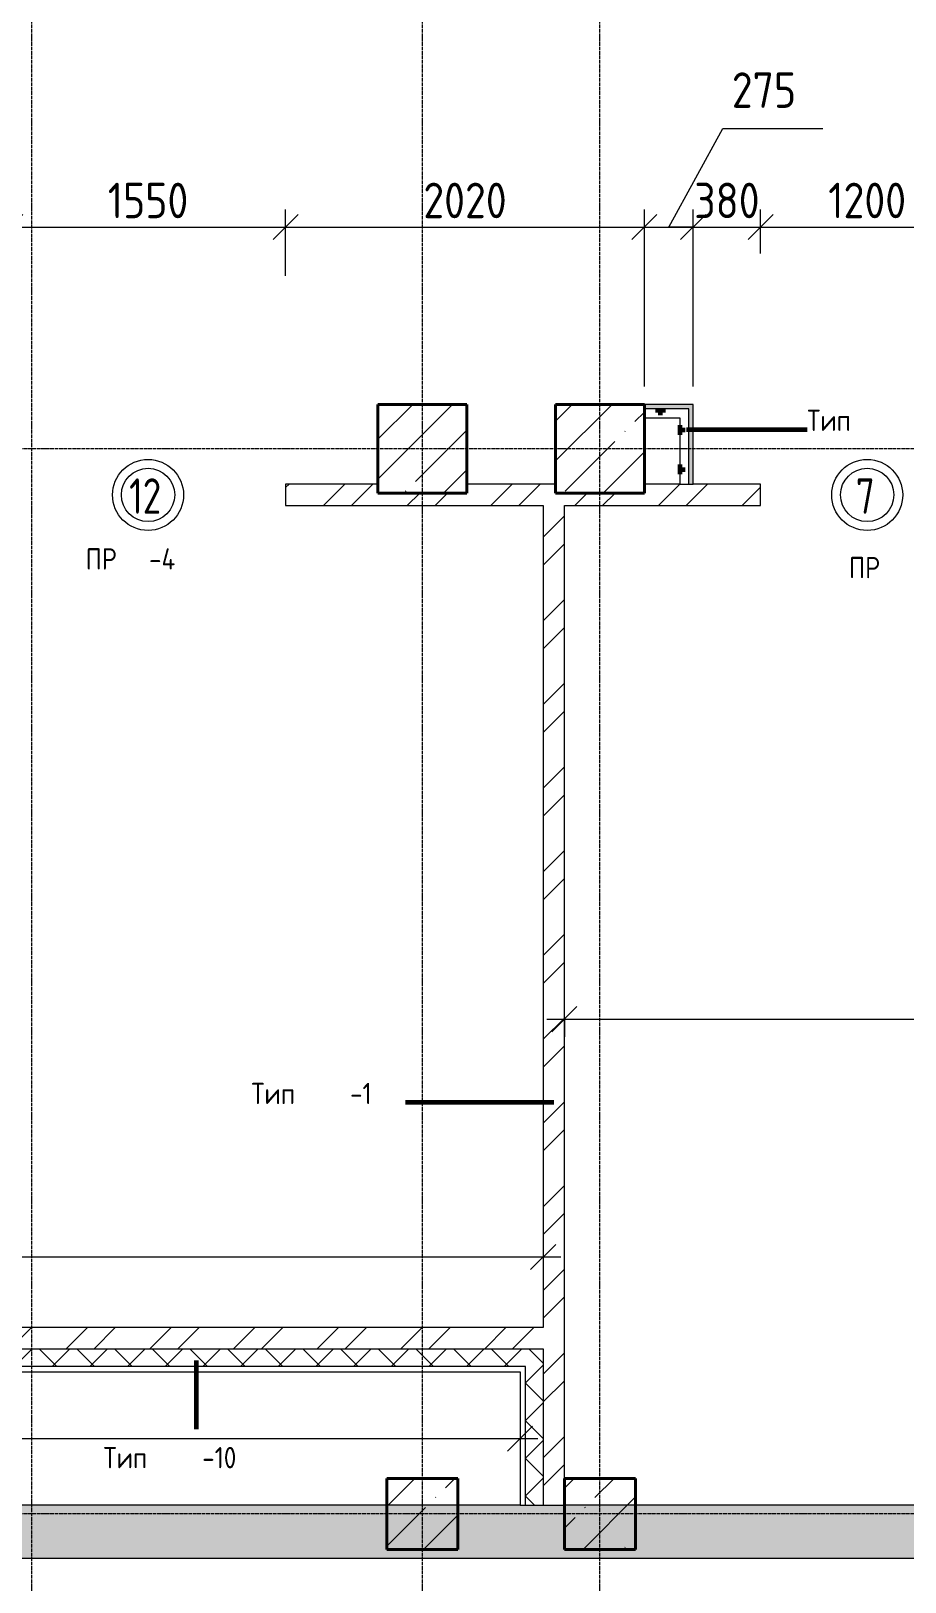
# Model space of a CAD drawing. Header units: millimetres. Extents: x -60946 to 138510, y -262288 to 24501.
# Drawn here: x 12596 to 17518, y -7378 to 1358 of the extents above; entities that cross this region are included whole.
import ezdxf

# ---------------------------------------------------------------- set-up
doc = ezdxf.new("R2010")
doc.units = ezdxf.units.MM
doc.linetypes.add('ADSK_Линия сетки', pattern=[25, 20, -2.5, 0, -2.5])
for name, color, linetype, lineweight in [('0) 1 вып перегородка', 7, 'Continuous', 60), ('2)Тип-5', 1, 'Continuous', 60), ('Марки', 7, 'Continuous', 20), ('Марки дверей', 7, 'Continuous', 20), ('Несущие колонны', 7, 'Continuous', 18), ('Оси', 7, 'Continuous', 9), ('Размеры', 7, 'Continuous', 9), ('Стены внутренние', 7, 'Continuous', 18), ('Стены наружные', 7, 'Continuous', 18), ('Стены штриховка', 7, 'Continuous', 9)]:
    doc.layers.add(name, color=color, linetype=linetype, lineweight=lineweight)
doc.styles.add('GOST Common_3', font='', dxfattribs={"width": 0.9, "height": 200})
doc.styles.add('GOST Common_9', font='', dxfattribs={"width": 0.9, "height": 120})
doc.styles.add('GOST Common_B', font='', dxfattribs={"width": 0.8, "height": 200})
doc.styles.get('GOST Common_3').set_extended_font_data('GOST Common')
doc.styles.get('GOST Common_9').set_extended_font_data('GOST Common')
doc.styles.get('GOST Common_B').set_extended_font_data('GOST Common', bold=True)
doc.dimstyles.new('ADSK_Основной_2_0', dxfattribs={"dimscale": 304.8, "dimtxt": 201.142999, "dimasz": 0.463911, "dimexe": 0.328084, "dimexo": 0.328084, "dimgap": 0.164042, "dimtad": 1, "dimdec": 3, "dimrnd": 0.001, "dimdsep": 46, "dimtxsty": 'GOST Common_3', "dimblk1": 'OBLIQUE', "dimblk2": 'OBLIQUE', "dimsah": 1, "dimcen": 0.09, "dimdle": 0.328084, "dimazin": 2, "dimtfac": 1, "dimtdec": 4, "dimtix": 1, "dimtmove": 0, "dimatfit": 3, "dimfxl": 1, "dimtvp": 1, "dimtolj": 1, "dimtzin": 0, "dimlwd": 20, "dimlwe": 20, "dimarcsym": 2})
doc.dimstyles.new('ADSK_Основной_2_0_1', dxfattribs={"dimscale": 304.8, "dimtxt": 201.142999, "dimasz": 0.463911, "dimexe": 0.328084, "dimexo": 0.328084, "dimgap": 0.164042, "dimtad": 1, "dimdec": 3, "dimrnd": 0.001, "dimdsep": 46, "dimtxsty": 'GOST Common_3', "dimblk1": 'OBLIQUE', "dimblk2": 'OBLIQUE', "dimsah": 1, "dimcen": 0.09, "dimdle": 0.328084, "dimazin": 2, "dimtfac": 1, "dimtdec": 4, "dimtix": 1, "dimtmove": 1, "dimatfit": 3, "dimfxl": 1, "dimtvp": 1, "dimtolj": 1, "dimtzin": 0, "dimlwd": 20, "dimlwe": 20, "dimarcsym": 2})
doc.dimstyles.new('ADSK_Основной_2_0_2', dxfattribs={"dimscale": 304.8, "dimtxt": 201.142999, "dimasz": 0.463911, "dimexe": 0.328084, "dimexo": 0.328084, "dimgap": 0.164042, "dimtad": 1, "dimdec": 3, "dimrnd": 0.001, "dimdsep": 46, "dimtxsty": 'GOST Common_3', "dimblk1": 'OBLIQUE', "dimblk2": 'OBLIQUE', "dimsah": 1, "dimcen": 0.09, "dimdle": 0.328084, "dimazin": 2, "dimtfac": 1, "dimtdec": 4, "dimtix": 1, "dimtmove": 0, "dimatfit": 3, "dimfxl": 1, "dimtvp": 1, "dimtolj": 1, "dimtzin": 0, "dimlwd": 20, "dimlwe": 20, "dimarcsym": 2})
pattern_1 = [(45, (0, 0), (-224.5064, 224.5064), []), (45, (224.5, 0), (-224.5064, 224.5064), [396.875, -79.375, 3.353, -76.022])]
pattern_2 = [(45, (0, 0), (-235.7317, 235.7317), []), (45, (157.15, 0), (-235.7317, 235.7317), [])]
pattern_3 = [(0, (0, 0), (111.125, 111.125), [55.562, -166.687]), (90, (27.78, -27.78), (-111.125, 111.125), [55.562, -166.687])]
pattern_4 = [(45, (0, 0), (-106.066, 106.066), []), (135, (0, 0), (-106.066, -106.066), [])]

# ---------------------------------------------------------------- blocks, each defined once
blk = doc.blocks.new('ADSK_КолоннаЖБ_Прямоугольная - 400x400 мм-1809659-Кладочный план подвала')
at = {"layer": 'Несущие колонны', "lineweight": 40}
for p, q in [((-200, 200), (200, 200)), ((-200, -200), (-200, 200)), ((200, 200), (200, -200)), ((200, -200), (-200, -200))]:
    blk.add_line(p, q, dxfattribs=at)
blk = doc.blocks.new('ADSK_КолоннаЖБ_Прямоугольная - 500x500 мм-1807509-Кладочный план подвала')
at = {"layer": 'Несущие колонны', "lineweight": 40}
for p, q in [((-250, 250), (250, 250)), ((-250, -250), (-250, 250)), ((250, 250), (250, -250)), ((250, -250), (-250, -250))]:
    blk.add_line(p, q, dxfattribs=at)
blk = doc.blocks.new('М_двери1 - Марка экземпляра 2-3719212-Кладочный план подвала')
at = {"layer": 'Марки дверей'}
for radius in [2, 1.5]:
    blk.add_circle((0, 0), radius, dxfattribs=at)
blk = doc.blocks.new('_Oblique')
at = {"color": 0, "linetype": 'ByBlock', "lineweight": -2}
blk.add_line((-0.5, -0.5), (0.5, 0.5), dxfattribs=at)
blk = doc.blocks.new('DIMBLOCK270-Кладочный план подвала')
at = {"layer": 'Defpoints', "color": 0, "transparency": 16777216}
for p in [(14030, 253.7), (12480, -120), (14030, -120)]:
    blk.add_point(p, dxfattribs=at)
at = {"layer": 'Размеры', "color": 0, "lineweight": 20, "transparency": 16777216}
for p, q in [((12480, -20), (12480, 353.7)), ((14030, -20), (14030, 353.7)), ((12380, 253.7), (14130, 253.7))]:
    blk.add_line(p, q, dxfattribs=at)
at = {"layer": 'Размеры', "color": 0, "lineweight": 20, "transparency": 16777216, "xscale": 141.4, "yscale": 141.4, "zscale": 141.4, "rotation": 180}
blk.add_blockref('_Oblique', (12480, 253.7), dxfattribs=at)
at = {"layer": 'Размеры', "color": 0, "lineweight": 20, "transparency": 16777216, "xscale": 141.4, "yscale": 141.4, "zscale": 141.4}
blk.add_blockref('_Oblique', (14030, 253.7), dxfattribs=at)
at = {"layer": 'Размеры', "color": 0, "lineweight": 9, "transparency": 16777216, "insert": (13255, 403.7), "char_height": 200, "width": 560.473, "attachment_point": 5, "style": 'GOST Common_3'}
blk.add_mtext('\\A1;1550', dxfattribs=at)
blk = doc.blocks.new('DIMBLOCK271-Кладочный план подвала')
at = {"layer": 'Defpoints', "color": 0, "transparency": 16777216}
for p in [(16050, 253.7), (14030, -120), (16050, -745)]:
    blk.add_point(p, dxfattribs=at)
at = {"layer": 'Размеры', "color": 0, "lineweight": 20, "transparency": 16777216}
for p, q in [((14030, -20), (14030, 353.7)), ((16050, -645), (16050, 353.7)), ((13930, 253.7), (16150, 253.7))]:
    blk.add_line(p, q, dxfattribs=at)
at = {"layer": 'Размеры', "color": 0, "lineweight": 20, "transparency": 16777216, "xscale": 141.4, "yscale": 141.4, "zscale": 141.4, "rotation": 180}
blk.add_blockref('_Oblique', (14030, 253.7), dxfattribs=at)
at = {"layer": 'Размеры', "color": 0, "lineweight": 20, "transparency": 16777216, "xscale": 141.4, "yscale": 141.4, "zscale": 141.4}
blk.add_blockref('_Oblique', (16050, 253.7), dxfattribs=at)
at = {"layer": 'Размеры', "color": 0, "lineweight": 9, "transparency": 16777216, "insert": (15040, 403.7), "char_height": 200, "width": 605.475, "attachment_point": 5, "style": 'GOST Common_3'}
blk.add_mtext('\\A1;2020', dxfattribs=at)
blk = doc.blocks.new('DIMBLOCK272-Кладочный план подвала')
at = {"layer": 'Defpoints', "color": 0, "transparency": 16777216}
for p in [(16325, 253.7), (16050, -745), (16325, -745)]:
    blk.add_point(p, dxfattribs=at)
at = {"layer": 'Размеры', "color": 0, "lineweight": 20, "transparency": 16777216}
for p, q in [((16187.5, 253.7), (16492.5, 808.7)), ((16492.5, 808.7), (17055.4, 808.7)), ((16050, -645), (16050, 353.7)), ((16325, -645), (16325, 353.7)), ((15950, 253.7), (16425, 253.7))]:
    blk.add_line(p, q, dxfattribs=at)
at = {"layer": 'Размеры', "color": 0, "lineweight": 20, "transparency": 16777216, "xscale": 141.4, "yscale": 141.4, "zscale": 141.4, "rotation": 180}
blk.add_blockref('_Oblique', (16050, 253.7), dxfattribs=at)
at = {"layer": 'Размеры', "color": 0, "lineweight": 20, "transparency": 16777216, "xscale": 141.4, "yscale": 141.4, "zscale": 141.4}
blk.add_blockref('_Oblique', (16325, 253.7), dxfattribs=at)
at = {"layer": 'Размеры', "color": 0, "lineweight": 9, "transparency": 16777216, "insert": (16542.5, 1125.4), "char_height": 200, "width": 454.106, "attachment_point": 1, "line_spacing_factor": 1.022761, "style": 'GOST Common_3'}
blk.add_mtext('\\A1;275', dxfattribs=at)
blk = doc.blocks.new('DIMBLOCK273-Кладочный план подвала')
at = {"layer": 'Defpoints', "color": 0, "transparency": 16777216}
for p in [(16705, 253.7), (16705, 5), (16325, -745)]:
    blk.add_point(p, dxfattribs=at)
at = {"layer": 'Размеры', "color": 0, "lineweight": 20, "transparency": 16777216}
for p, q in [((16325, -645), (16325, 353.7)), ((16705, 105), (16705, 353.7)), ((16325, 253.7), (16183.6, 253.7)), ((16325, 253.7), (16705, 253.7)), ((16705, 253.7), (16846.4, 253.7))]:
    blk.add_line(p, q, dxfattribs=at)
at = {"layer": 'Размеры', "color": 0, "lineweight": 20, "transparency": 16777216, "xscale": 141.4, "yscale": 141.4, "zscale": 141.4}
blk.add_blockref('_Oblique', (16325, 253.7), dxfattribs=at)
at = {"layer": 'Размеры', "color": 0, "lineweight": 20, "transparency": 16777216, "xscale": 141.4, "yscale": 141.4, "zscale": 141.4, "rotation": 180}
blk.add_blockref('_Oblique', (16705, 253.7), dxfattribs=at)
at = {"layer": 'Размеры', "color": 0, "lineweight": 9, "transparency": 16777216, "insert": (16515, 403.7), "char_height": 200, "width": 454.106, "attachment_point": 5, "style": 'GOST Common_3'}
blk.add_mtext('\\A1;380', dxfattribs=at)
blk = doc.blocks.new('DIMBLOCK274-Кладочный план подвала')
at = {"layer": 'Defpoints', "color": 0, "transparency": 16777216}
for p in [(17905, 253.7), (16705, 5), (17905, 5)]:
    blk.add_point(p, dxfattribs=at)
at = {"layer": 'Размеры', "color": 0, "lineweight": 20, "transparency": 16777216}
for p, q in [((16705, 105), (16705, 353.7)), ((17905, 105), (17905, 353.7)), ((16605, 253.7), (18005, 253.7))]:
    blk.add_line(p, q, dxfattribs=at)
at = {"layer": 'Размеры', "color": 0, "lineweight": 20, "transparency": 16777216, "xscale": 141.4, "yscale": 141.4, "zscale": 141.4, "rotation": 180}
blk.add_blockref('_Oblique', (16705, 253.7), dxfattribs=at)
at = {"layer": 'Размеры', "color": 0, "lineweight": 20, "transparency": 16777216, "xscale": 141.4, "yscale": 141.4, "zscale": 141.4}
blk.add_blockref('_Oblique', (17905, 253.7), dxfattribs=at)
at = {"layer": 'Размеры', "color": 0, "lineweight": 9, "transparency": 16777216, "insert": (17305, 403.7), "char_height": 200, "width": 560.473, "attachment_point": 5, "style": 'GOST Common_3'}
blk.add_mtext('\\A1;1200', dxfattribs=at)
blk = doc.blocks.new('DIMBLOCK358-Кладочный план подвала')
at = {"layer": 'Defpoints', "color": 0, "transparency": 16777216}
for p in [(8800, -5447.3), (15480, -5447.3), (15480, -5547.3)]:
    blk.add_point(p, dxfattribs=at)
at = {"layer": 'Размеры', "color": 0, "lineweight": 20, "transparency": 16777216}
for p, q in [((8700, -5547.3), (15580, -5547.3)), ((8800, -5547.3), (8800, -5647.3)), ((15480, -5547.3), (15480, -5647.3))]:
    blk.add_line(p, q, dxfattribs=at)
at = {"layer": 'Размеры', "color": 0, "lineweight": 20, "transparency": 16777216, "xscale": 141.4, "yscale": 141.4, "zscale": 141.4, "rotation": 180}
blk.add_blockref('_Oblique', (8800, -5547.3), dxfattribs=at)
at = {"layer": 'Размеры', "color": 0, "lineweight": 20, "transparency": 16777216, "xscale": 141.4, "yscale": 141.4, "zscale": 141.4}
blk.add_blockref('_Oblique', (15480, -5547.3), dxfattribs=at)
at = {"layer": 'Размеры', "color": 0, "lineweight": 9, "transparency": 16777216, "insert": (12140, -5397.3), "char_height": 200, "width": 605.475, "attachment_point": 5, "style": 'GOST Common_3'}
blk.add_mtext('\\A1;6680', dxfattribs=at)
blk = doc.blocks.new('DIMBLOCK359-Кладочный план подвала')
at = {"layer": 'Defpoints', "color": 0, "transparency": 16777216}
for p in [(8930, -6470.7), (15350, -6470.7), (15350, -6570.7)]:
    blk.add_point(p, dxfattribs=at)
at = {"layer": 'Размеры', "color": 0, "lineweight": 20, "transparency": 16777216}
for p, q in [((8830, -6570.7), (15450, -6570.7)), ((8930, -6570.7), (8930, -6670.7)), ((15350, -6570.7), (15350, -6670.7))]:
    blk.add_line(p, q, dxfattribs=at)
at = {"layer": 'Размеры', "color": 0, "lineweight": 20, "transparency": 16777216, "xscale": 141.4, "yscale": 141.4, "zscale": 141.4, "rotation": 180}
blk.add_blockref('_Oblique', (8930, -6570.7), dxfattribs=at)
at = {"layer": 'Размеры', "color": 0, "lineweight": 20, "transparency": 16777216, "xscale": 141.4, "yscale": 141.4, "zscale": 141.4}
blk.add_blockref('_Oblique', (15350, -6570.7), dxfattribs=at)
at = {"layer": 'Размеры', "color": 0, "lineweight": 9, "transparency": 16777216, "insert": (12140, -6420.7), "char_height": 200, "width": 625.93, "attachment_point": 5, "style": 'GOST Common_3'}
blk.add_mtext('\\A1;6420', dxfattribs=at)
blk = doc.blocks.new('DIMBLOCK362-Кладочный план подвала')
at = {"layer": 'Defpoints', "color": 0, "transparency": 16777216}
for p in [(20425, -3410), (15600, -4107.9), (20425, -4207.8)]:
    blk.add_point(p, dxfattribs=at)
at = {"layer": 'Размеры', "color": 0, "lineweight": 20, "transparency": 16777216}
for p, q in [((20425, -3510), (20425, -4307.8)), ((15500, -4207.8), (20525, -4207.8)), ((15600, -4207.9), (15600, -4307.8))]:
    blk.add_line(p, q, dxfattribs=at)
at = {"layer": 'Размеры', "color": 0, "lineweight": 20, "transparency": 16777216, "xscale": 141.4, "yscale": 141.4, "zscale": 141.4, "rotation": 180}
blk.add_blockref('_Oblique', (15600, -4207.8), dxfattribs=at)
at = {"layer": 'Размеры', "color": 0, "lineweight": 20, "transparency": 16777216, "xscale": 141.4, "yscale": 141.4, "zscale": 141.4}
blk.add_blockref('_Oblique', (20425, -4207.8), dxfattribs=at)
at = {"layer": 'Размеры', "color": 0, "lineweight": 9, "transparency": 16777216, "insert": (18012.5, -4057.8), "char_height": 200, "width": 625.93, "attachment_point": 5, "style": 'GOST Common_3'}
blk.add_mtext('\\A1;4825', dxfattribs=at)

msp = doc.modelspace()

# ---------------------------------------------------------------- hatches: boundary and pattern name
at = {"layer": '2)Тип-5', "true_color": 0xd50000}
for points in [[(16300, -770.031), (16325, -770.031), (16325, -745.031), (16050, -745.031), (16050, -770.031)], [(16300, -1195.031), (16325, -1195.031), (16325, -770.031), (16300, -770.031), (16300, -820.031)]]:
    msp.add_hatch(color=12, dxfattribs=at).paths.add_polyline_path(points)
h = msp.add_hatch(dxfattribs=at)
h.set_pattern_fill('FP_4', color=12, style=0, pattern_type=2)
h.set_pattern_definition(pattern_3)
h.paths.add_polyline_path([(16250, -820.031), (16300, -820.031), (16300, -770.031), (16050, -770.031), (16050, -820.031)])
h = msp.add_hatch(dxfattribs=at)
h.set_pattern_fill('FP_4', color=12, style=0, pattern_type=2)
h.set_pattern_definition(pattern_3)
h.paths.add_polyline_path([(16300, -1195.031), (16300, -820.031), (16250, -820.031), (16250, -1195.031)])
at = {"layer": 'Несущие колонны', "lineweight": 9}
h = msp.add_hatch(dxfattribs=at)
h.set_pattern_fill('FP_3', color=256, style=0, pattern_type=2)
h.set_pattern_definition(pattern_1)
h.paths.add_polyline_path([(14550, -1245.031), (15050, -1245.031), (15050, -745.031), (14550, -745.031), (14550, -1195.031)])
h = msp.add_hatch(dxfattribs=at)
h.set_pattern_fill('FP_3', color=256, style=0, pattern_type=2)
h.set_pattern_definition(pattern_1)
h.paths.add_polyline_path([(16050, -1245.031), (16050, -745.031), (15550, -745.031), (15550, -1245.031)])
h = msp.add_hatch(dxfattribs=at)
h.set_pattern_fill('FP_3', color=256, style=0, pattern_type=2)
h.set_pattern_definition(pattern_1)
h.paths.add_polyline_path([(15000, -7195.031), (15000, -6795.031), (14600, -6795.031), (14600, -7195.031)])
h = msp.add_hatch(dxfattribs=at)
h.set_pattern_fill('FP_3', color=256, style=0, pattern_type=2)
h.set_pattern_definition(pattern_1)
h.paths.add_polyline_path([(16000, -7195.031), (16000, -6795.031), (15600, -6795.031), (15600, -7195.031)])
at = {"layer": 'Стены внутренние', "lineweight": 9}
h = msp.add_hatch(dxfattribs=at)
h.set_pattern_fill('FP_2', color=256, style=0, pattern_type=2)
h.set_pattern_definition(pattern_2)
h.paths.add_polyline_path([(27880, -1315.031), (27880, -1245.031), (27550, -1245.031), (27550, -1195.031), (27255, -1195.031), (27255, -1315.031), (27550, -1315.031)])
h.paths.add_polyline_path([(26055, -1315.031), (26055, -1195.031), (22050, -1195.031), (22050, -1245.031), (21550, -1245.031), (21550, -1195.031), (17905, -1195.031), (17905, -1315.031), (25680, -1315.031)])
h.paths.add_polyline_path([(16705, -1315.031), (16705, -1195.031), (16050, -1195.031), (16050, -1245.031), (15550, -1245.031), (15550, -1195.031), (15050, -1195.031), (15050, -1245.031), (14550, -1245.031), (14550, -1195.031), (14030, -1195.031), (14030, -1315.031), (15600, -1315.031)])
h.paths.add_polyline_path([(12480, -1315.031), (12480, -1195.031), (9050, -1195.031), (9050, -1245.031), (8800, -1245.031), (8800, -1315.031), (9298.7103, -1315.031)])
h = msp.add_hatch(dxfattribs=at)
h.set_pattern_fill('FP_2', color=256, style=0, pattern_type=2)
h.set_pattern_definition(pattern_2)
h.paths.add_polyline_path([(15600, -6945.031), (15600, -1315.031), (15480, -1315.031), (15480, -6945.031)])
h = msp.add_hatch(dxfattribs=at)
h.set_pattern_fill('FP_2', color=256, style=0, pattern_type=2)
h.set_pattern_definition(pattern_2)
h.paths.add_polyline_path([(15480, -6065.031), (15480, -5945.031), (8800, -5945.031), (8800, -6065.031), (9298.7103, -6065.031)])
h = msp.add_hatch(dxfattribs=at)
h.set_pattern_fill('FP_3', color=256, style=0, pattern_type=2)
h.set_pattern_definition(pattern_1)
h.paths.add_polyline_path([(61550, -7245.031), (61550, -6945.031), (49800, -6945.031), (49800, -7195.031), (49400, -7195.031), (49400, -6945.031), (34000, -6945.031), (34000, -7195.031), (33600, -7195.031), (33600, -6945.031), (28000, -6945.031), (28000, -7195.031), (27600, -7195.031), (27600, -6945.031), (22000, -6945.031), (22000, -7195.031), (21600, -7195.031), (21600, -6945.031), (9000, -6945.031), (9000, -7195.031), (8600, -7195.031), (8600, -6945.031), (3000, -6945.031), (3000, -7195.031), (2600, -7195.031), (2600, -6945.031), (-13400, -6945.031), (-13400, -7195.031), (-13800, -7195.031), (-13800, -6945.031), (-19400, -6945.031), (-19400, -7195.031), (-19550, -7195.031), (-19550, -7245.031), (52785.5782, -7245.031)])
at = {"layer": 'Стены наружные', "lineweight": 9}
h = msp.add_hatch(dxfattribs=at)
h.set_pattern_fill('FP_24', color=256, style=0, pattern_type=2)
h.set_pattern_definition(pattern_4)
h.paths.add_polyline_path([(15480, -6165.031), (15480, -6065.031), (8900, -6065.031), (8900, -6165.031), (15380, -6165.031)])
h = msp.add_hatch(dxfattribs=at)
h.set_pattern_fill('FP_24', color=256, style=0, pattern_type=2)
h.set_pattern_definition(pattern_4)
h.paths.add_polyline_path([(15380, -6945.031), (15480, -6945.031), (15480, -6165.031), (15380, -6165.031), (15380, -6195.031)])

# ---------------------------------------------------------------- linework, layer by layer
at = {"layer": '0) 1 вып перегородка'}
for p, q in [((16287.5, -885.6441), (16967.5969, -885.6441)), ((15540, -4677.5797), (14704.1574, -4677.5797)), ((13526.8068, -6130.031), (13526.8068, -6517.3484))]:
    msp.add_line(p, q, dxfattribs=at)
at = {"layer": 'Несущие колонны', "lineweight": 9}
for p, q in [((15050, -745.031), (14550, -745.031)), ((14550, -745.031), (14550, -1195.031)), ((15050, -1195.031), (15050, -745.031)), ((16050, -745.031), (15550, -745.031)), ((15550, -745.031), (15550, -1195.031)), ((16050, -1195.031), (16050, -745.031)), ((14550, -1195.031), (14550, -1245.031)), ((15050, -1245.031), (15050, -1195.031)), ((15550, -1195.031), (15550, -1245.031)), ((16050, -1245.031), (16050, -1195.031)), ((14550, -1245.031), (15050, -1245.031)), ((15550, -1245.031), (16050, -1245.031)), ((15000, -6795.031), (14600, -6795.031)), ((14600, -6795.031), (14600, -7195.031)), ((15000, -7195.031), (15000, -6795.031)), ((16000, -6795.031), (15600, -6795.031)), ((15600, -6795.031), (15600, -7195.031)), ((16000, -7195.031), (16000, -6795.031)), ((14600, -7195.031), (15000, -7195.031)), ((15600, -7195.031), (16000, -7195.031))]:
    msp.add_line(p, q, dxfattribs=at)
at = {"layer": 'Оси', "linetype": 'ADSK_Линия сетки', "lineweight": 5}
for p, q in [((12600, -10973.8823), (12600, 10027.4451)), ((14800, -10973.8823), (14800, 10027.4451)), ((15800, -10973.8823), (15800, 10027.4451)), ((62221.372, -995.031), (-25240.0967, -995.031)), ((62221.372, -6995.031), (-25240.0967, -6995.031))]:
    msp.add_line(p, q, dxfattribs=at)
at = {"layer": 'Стены внутренние', "lineweight": 5}
for p, q in [((16325, -745.031), (16050, -745.031)), ((16050, -745.031), (16050, -820.031)), ((16325, -1195.031), (16325, -745.031)), ((16050, -820.031), (16250, -820.031)), ((16250, -820.031), (16250, -1195.031)), ((14550, -1195.031), (14030, -1195.031)), ((14030, -1195.031), (14030, -1315.031)), ((14550, -1245.031), (14550, -1195.031)), ((15550, -1195.031), (15050, -1195.031)), ((15050, -1195.031), (15050, -1245.031)), ((15550, -1245.031), (15550, -1195.031)), ((16250, -1195.031), (16050, -1195.031)), ((16050, -1195.031), (16050, -1245.031)), ((16705, -1195.031), (16325, -1195.031)), ((16705, -1315.031), (16705, -1195.031)), ((15050, -1245.031), (14550, -1245.031)), ((16050, -1245.031), (15550, -1245.031)), ((14030, -1315.031), (15480, -1315.031)), ((15480, -1315.031), (15480, -5945.031)), ((15600, -6945.031), (15600, -1315.031)), ((15600, -1315.031), (16705, -1315.031)), ((15480, -5945.031), (8800, -5945.031)), ((8800, -6065.031), (15480, -6065.031)), ((15480, -6065.031), (15480, -6945.031)), ((15350, -6945.031), (9000, -6945.031)), ((21600, -6945.031), (15600, -6945.031)), ((-19850, -7245.031), (61850, -7245.031))]:
    msp.add_line(p, q, dxfattribs=at)
at = {"layer": 'Стены наружные', "lineweight": 9}
for p, q in [((8930, -6195.031), (15350, -6195.031)), ((15350, -6195.031), (15350, -6945.031))]:
    msp.add_line(p, q, dxfattribs=at)
at = {"layer": 'Стены штриховка', "lineweight": 9}
for p, q in [((16300, -770.031), (16050, -770.031)), ((16300, -1195.031), (16300, -770.031)), ((16250, -1195.031), (16325, -1195.031)), ((15380, -6165.031), (8900, -6165.031)), ((15380, -6945.031), (15380, -6165.031)), ((15350, -6945.031), (15600, -6945.031))]:
    msp.add_line(p, q, dxfattribs=at)

# ---------------------------------------------------------------- block references
at = {"layer": 'Марки дверей', "xscale": 99.99999999999993, "yscale": 99.99999999999993, "zscale": 99.99999999999993}
for p in [(13255, -1255.031), (17305, -1255.031)]:
    msp.add_blockref('М_двери1 - Марка экземпляра 2-3719212-Кладочный план подвала', p, dxfattribs=at)
at = {"layer": 'Несущие колонны', "lineweight": 40, "rotation": 89.9999999999999}
for name, p in [('ADSK_КолоннаЖБ_Прямоугольная - 500x500 мм-1807509-Кладочный план подвала', (14800, -995.031)), ('ADSK_КолоннаЖБ_Прямоугольная - 500x500 мм-1807509-Кладочный план подвала', (15800, -995.031)), ('ADSK_КолоннаЖБ_Прямоугольная - 400x400 мм-1809659-Кладочный план подвала', (14800, -6995.031)), ('ADSK_КолоннаЖБ_Прямоугольная - 400x400 мм-1809659-Кладочный план подвала', (15800, -6995.031))]:
    msp.add_blockref(name, p, dxfattribs=at)

# ---------------------------------------------------------------- texts
at = {"layer": '0) 1 вып перегородка', "color": 116, "lineweight": 9, "true_color": 0x008040, "char_height": 120, "attachment_point": 1, "style": 'GOST Common_9'}
for s, insert, width in [('Тип', (16967.5969, -774.717), 673.4175), ('Тип', (13837.1574, -4566.6526), 673.4175), ('-1', (14392.7824, -4566.6526), 368.77625), ('Тип', (13004.3068, -6617.9213), 673.4175), ('-10', (13559.9318, -6617.9213), 585.231875)]:
    msp.add_mtext(s, dxfattribs=dict(at, insert=insert, width=width))
at = {"layer": 'Марки', "lineweight": 9, "char_height": 120, "attachment_point": 1, "style": 'GOST Common_9'}
for s, insert, width in [('ПР', (12903.55, -1555.6039), 432.91125), ('-4', (13260.7375, -1555.6039), 411.265687), ('ПР', (17202.2574, -1604.3448), 432.91125)]:
    msp.add_mtext(s, dxfattribs=dict(at, insert=insert, width=width))
at = {"layer": 'Марки дверей', "lineweight": 5, "char_height": 200, "attachment_point": 1, "style": 'GOST Common_B'}
for s, insert, width in [('12', (13148.5426, -1161.3721), 250.1265), ('\\fGOST Common|b1|i0|c204|p34|;\\W.8;7', (17240.9426, -1161.3721), 147.5105)]:
    msp.add_mtext(s, dxfattribs=dict(at, insert=insert, width=width))

# ---------------------------------------------------------------- dimensions: what is measured, and where the dimension line sits
at = {"layer": 'Размеры', "lineweight": 9}
dim = msp.add_linear_dim(base=(16325, 253.7444), p1=(16050, -745.031), p2=(16325, -745.031), dimstyle='ADSK_Основной_2_0_1', override={"dimpost": '<>', "dimfxl": 275}, dxfattribs=at)
dim.commit()
dim.dimension.update_dxf_attribs({"geometry": 'DIMBLOCK272-Кладочный план подвала', "text_midpoint": (16542.53, 808.727), "dimtype": 160})
for base, p1, p2, dimstyle, override, picture, middle in [((14030, 253.7444), (12480, -120.031), (14030, -120.031), 'ADSK_Основной_2_0', {"dimpost": '<>', "dimfxl": 1550}, 'DIMBLOCK270-Кладочный план подвала', (13255, 403.7444)), ((16050, 253.7444), (14030, -120.031), (16050, -745.031), 'ADSK_Основной_2_0', {"dimpost": '<>', "dimfxl": 2114.479841}, 'DIMBLOCK271-Кладочный план подвала', (15040, 403.7444)), ((16705, 253.7444), (16325, -745.031), (16705, 4.969), 'ADSK_Основной_2_0', {"dimpost": '<>', "dimfxl": 840.773453}, 'DIMBLOCK273-Кладочный план подвала', (16515, 403.7444)), ((17905, 253.7444), (16705, 4.969), (17905, 4.969), 'ADSK_Основной_2_0', {"dimpost": '<>', "dimfxl": 1200}, 'DIMBLOCK274-Кладочный план подвала', (17305, 403.7444)), ((20425, -4207.8452), (15600, -4107.8603), (20425, -3410.031), 'ADSK_Основной_2_0_2', {"dimpost": '<>', "dimfxl": 4875.201609}, 'DIMBLOCK362-Кладочный план подвала', (18012.5, -4057.8452)), ((15480, -5547.2524), (8800, -5447.2675), (15480, -5447.2675), 'ADSK_Основной_2_0_2', {"dimpost": '<>', "dimfxl": 6680}, 'DIMBLOCK358-Кладочный план подвала', (12140, -5397.2524)), ((15350, -6570.7088), (8930, -6470.7239), (15350, -6470.7239), 'ADSK_Основной_2_0_2', {"dimpost": '<>', "dimfxl": 6420}, 'DIMBLOCK359-Кладочный план подвала', (12140, -6420.7088))]:
    dim = msp.add_linear_dim(base=base, p1=p1, p2=p2, dimstyle=dimstyle, override=override, dxfattribs=at)
    dim.commit()
    dim.dimension.update_dxf_attribs({"geometry": picture, "text_midpoint": middle})

doc.saveas('drawing.dxf')
